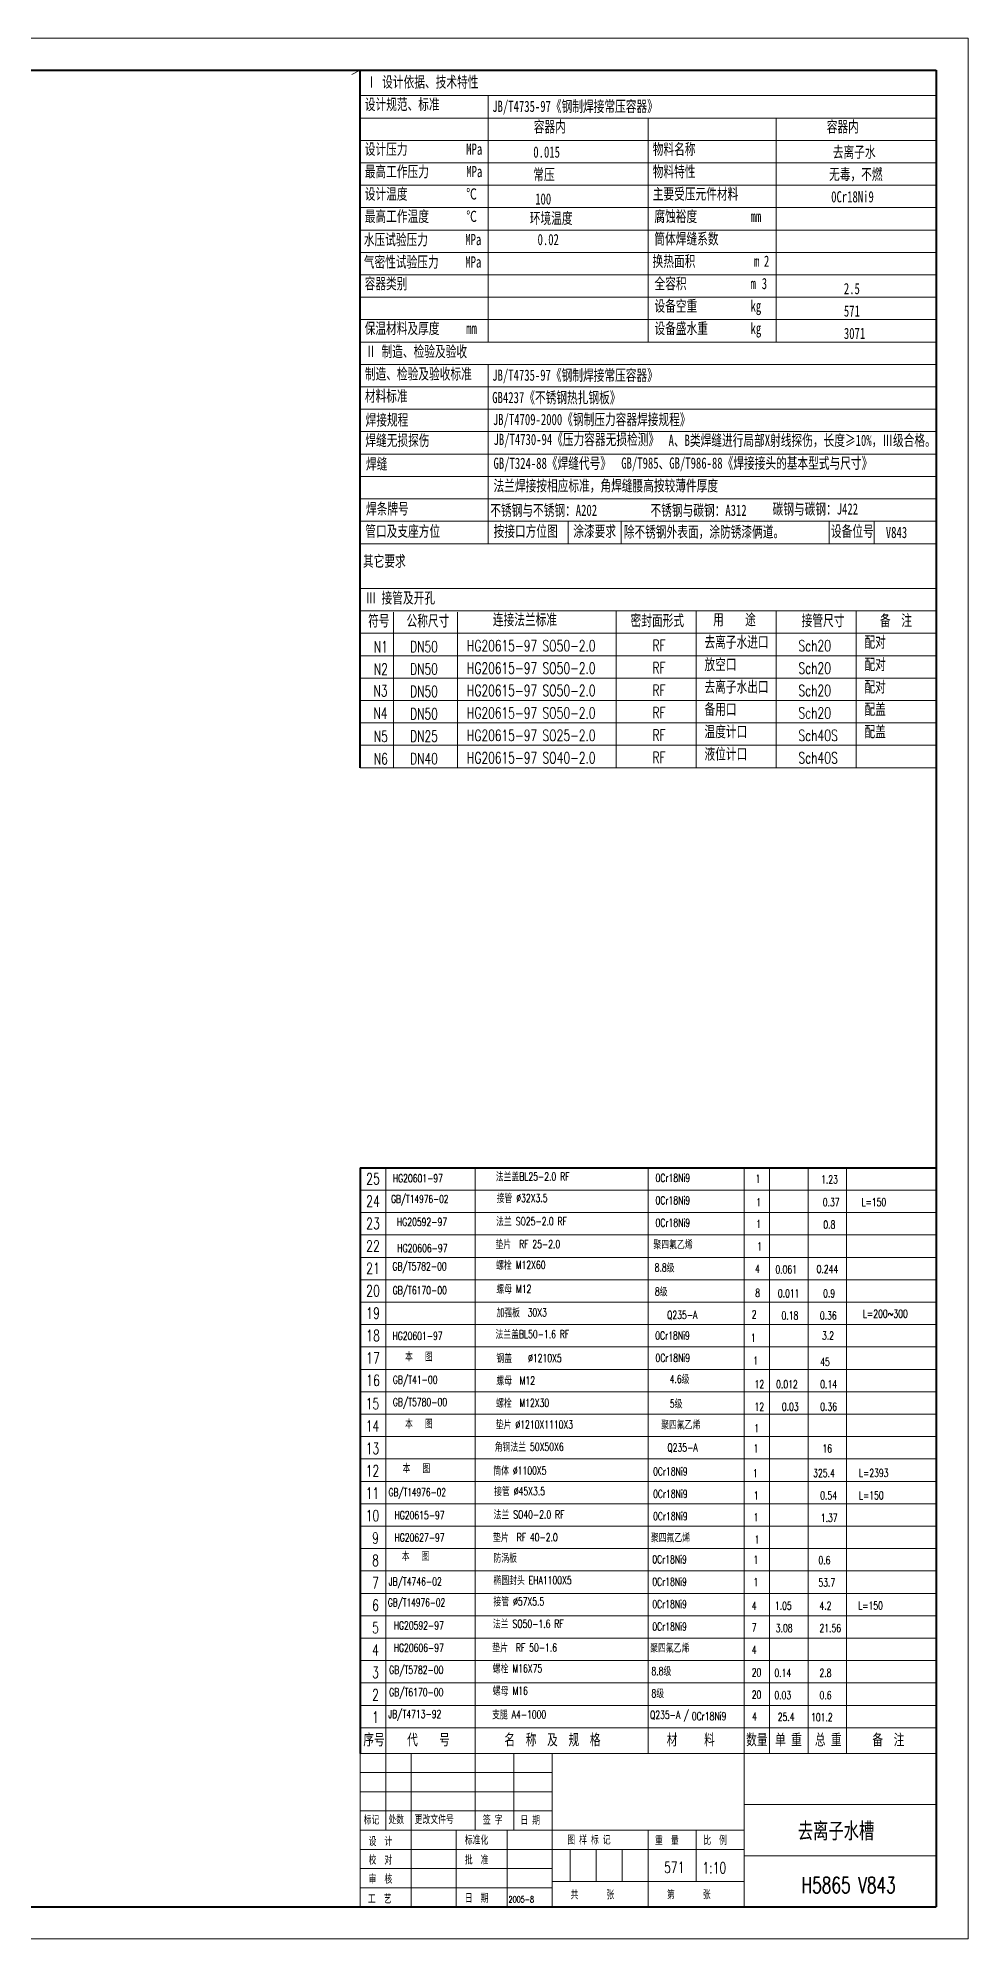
# Model space of a CAD drawing. Extents: x -2383 to 11766, y -3270 to 4351.
# Drawn here: x 8859 to 11766, y -3270 to 2670 of the extents above; entities that cross this region are included whole.
import ezdxf

# ---------------------------------------------------------------- set-up
doc = ezdxf.new("R2010")
doc.units = 0
doc.layers.get('0').update_dxf_attribs({"linetype": 'CONTINUOUS', "lineweight": 40})
for name, color, linetype, lineweight in [('实线', 7, 'CONTINUOUS', 20), ('尺寸线', 6, 'CONTINUOUS', 20), ('文字', 6, 'CONTINUOUS', 20), ('细实线', 3, 'CONTINUOUS', 20), ('细线', 3, 'CONTINUOUS', 20)]:
    doc.layers.add(name, color=color, linetype=linetype, lineweight=lineweight)
doc.styles.add('尺寸', font='romans.shx', dxfattribs={"width": 0.7, "height": 3.5})
doc.styles.add('尺寸-字母', font='romans.shx', dxfattribs={"width": 0.7})
doc.styles.add('文字2-5', font='SIMFANG.TTF', dxfattribs={"width": 0.7, "height": 2.5})
doc.styles.add('文字3-5', font='SIMFANG.TTF', dxfattribs={"width": 0.7, "height": 3.5})

msp = doc.modelspace()

# ---------------------------------------------------------------- linework, layer by layer
at = {"lineweight": 40}
for p, q in [((3615.8, 2570.4), (11665.8, 2570.4)), ((9865.8, 1300.4), (9865.8, 2570.4)), ((11665.8, 2570.4), (11665.8, -3169.6)), ((9865.8, 390.4), (9865.8, 1300.4)), ((9865.8, -859.6), (11665.8, -859.6)), ((9865.8, -859.6), (9865.8, -929.6)), ((9865.8, -929.6), (9865.8, -2689.6)), ((3615.8, -3169.6), (11665.8, -3169.6))]:
    msp.add_line(p, q, dxfattribs=at)
at = {"layer": '实线', "lineweight": 20}
msp.add_line((9865.8, -2689.6), (11665.8, -2689.6), dxfattribs=at)
at = {"layer": '实线', "color": 7, "lineweight": 20}
msp.add_line((9865.8, -3169.6), (9865.8, -2689.6), dxfattribs=at)
at = {"layer": '尺寸线', "lineweight": 20}
msp.add_line((9839.8, 2556.2), (9865.8, 2570.4), dxfattribs=at)
at = {"layer": '文字'}
msp.add_line((10265.8, 1160.4), (10265.8, 1090.4), dxfattribs=at)
at = {"layer": '细实线', "lineweight": 20}
for p, q in [((9865.8, 2490.4), (11665.8, 2490.4)), ((10265.8, 1720.4), (10265.8, 2490.4)), ((9865.8, 2420.4), (11665.8, 2420.4)), ((10765.8, 1720.4), (10765.8, 2420.4)), ((11165.8, 1720.4), (11165.8, 2420.4)), ((9865.8, 2350.4), (11665.8, 2350.4)), ((9865.8, 2280.4), (11665.8, 2280.4)), ((9865.8, 2210.4), (11665.8, 2210.4)), ((9865.8, 2140.4), (11665.8, 2140.4)), ((9865.8, 2070.4), (11665.8, 2070.4)), ((9865.8, 2000.4), (11665.8, 2000.4)), ((9865.8, 1930.4), (11665.8, 1930.4)), ((9865.8, 1860.4), (11665.8, 1860.4)), ((9865.8, 1790.4), (11665.8, 1790.4)), ((9865.8, 1720.4), (11665.8, 1720.4)), ((9865.8, 1650.4), (11665.8, 1650.4)), ((10265.8, 1300.4), (10265.8, 1650.4)), ((9865.8, 1580.4), (11665.8, 1580.4)), ((9865.8, 1510.4), (11665.8, 1510.4)), ((9865.8, 1440.4), (11665.8, 1440.4)), ((9865.8, 1370.4), (11665.8, 1370.4)), ((9865.8, 1300.4), (11665.8, 1300.4)), ((10265.8, 1160.4), (10265.8, 1300.4)), ((9865.8, 1230.4), (11665.8, 1230.4)), ((9865.8, 1160.4), (11665.8, 1160.4)), ((10515.8, 1160.4), (10515.8, 1090.4)), ((10682, 1090.4), (10682, 1160.4)), ((11331.5, 1090.4), (11331.5, 1160.4)), ((11472.4, 1160.4), (11472.4, 1090.4)), ((9865.8, 1090.4), (11665.8, 1090.4)), ((9865.8, 950.4), (11665.8, 950.4)), ((9865.8, 880.4), (11665.8, 880.4)), ((9970.5, 390.4), (9970.5, 876.8)), ((10170.5, 390.4), (10170.5, 876.8)), ((10665.8, 390.4), (10665.8, 880.4)), ((10915.8, 390.4), (10915.8, 880.4)), ((11165.8, 390.4), (11165.8, 880.4)), ((11415.8, 390.4), (11415.8, 880.4)), ((9865.8, 810.4), (11665.8, 810.4)), ((9865.8, 740.4), (11665.8, 740.4)), ((9865.8, 670.4), (11665.8, 670.4)), ((9865.8, 600.4), (11665.8, 600.4)), ((9865.8, 530.4), (11665.8, 530.4)), ((9865.8, 460.4), (11665.8, 460.4)), ((9865.8, 390.4), (11665.8, 390.4)), ((9945.8, -859.6), (9945.8, -2689.6)), ((10225.8, -859.6), (10225.8, -2689.6)), ((10765.8, -859.6), (10765.8, -2689.6)), ((11065.8, -859.6), (11065.8, -2689.6)), ((11145.8, -859.6), (11145.8, -2689.6)), ((11265.8, -859.6), (11265.8, -2689.6)), ((11385.8, -859.6), (11385.8, -2689.6)), ((9865.8, -929.6), (11665.8, -929.6)), ((9865.8, -999.6), (11665.8, -999.6)), ((9865.8, -1069.6), (11665.8, -1069.6)), ((9865.8, -1139.6), (11665.8, -1139.6)), ((9865.8, -1209.6), (11665.8, -1209.6)), ((9865.8, -1209.6), (11665.8, -1209.6)), ((9865.8, -1279.6), (11665.8, -1279.6)), ((9865.8, -1349.6), (11665.8, -1349.6)), ((9865.8, -1419.6), (11665.8, -1419.6)), ((9865.8, -1489.6), (11665.8, -1489.6)), ((9865.8, -1489.6), (11665.8, -1489.6)), ((9865.8, -1559.6), (11665.8, -1559.6)), ((9865.8, -1629.6), (11665.8, -1629.6)), ((9865.8, -1699.6), (11665.8, -1699.6)), ((9865.8, -1769.6), (11665.8, -1769.6)), ((9865.8, -1839.6), (11665.8, -1839.6)), ((9865.8, -1909.6), (11665.8, -1909.6)), ((9865.8, -1979.6), (11665.8, -1979.6)), ((9865.8, -2049.6), (11665.8, -2049.6)), ((9865.8, -2119.6), (11665.8, -2119.6)), ((9865.8, -2189.6), (11665.8, -2189.6)), ((9865.8, -2259.6), (11665.8, -2259.6)), ((9865.8, -2329.6), (11665.8, -2329.6)), ((9865.8, -2399.6), (11665.8, -2399.6)), ((9865.8, -2469.6), (11665.8, -2469.6)), ((9865.8, -2539.6), (11665.8, -2539.6)), ((9865.8, -2609.6), (11665.8, -2609.6))]:
    msp.add_line(p, q, dxfattribs=at)
at = {"layer": '细线', "color": 3, "lineweight": 20}
for p, q in [((3365.8, 2670.4), (11765.8, 2670.4)), ((11765.8, -3269.6), (11765.8, 2670.4)), ((9945.8, -2929.6), (9945.8, -2689.6)), ((10025.8, -3169.6), (10025.8, -2689.6)), ((10225.8, -2930), (10225.8, -2689.6)), ((10345.8, -2930), (10345.8, -2689.6)), ((10465.8, -3169.6), (10465.8, -2689.6)), ((11065.8, -3169.6), (11065.8, -2689.6)), ((11065.8, -2849.6), (11665.8, -2849.6)), ((10165.8, -3169.6), (10165.8, -2930.1)), ((10325.8, -3169.6), (10325.8, -2929.8)), ((10465.8, -2929.6), (11065.8, -2929.6)), ((9865.8, -2989.6), (11065.8, -2989.6)), ((11065.8, -3009.6), (11665.8, -3009.6)), ((10465.8, -3089.6), (11065.8, -3089.6)), ((3365.8, -3269.6), (11765.8, -3269.6))]:
    msp.add_line(p, q, dxfattribs=at)
at = {"layer": '细线', "lineweight": 20}
for p, q in [((9865.8, -2749.6), (10465.8, -2749.6)), ((9865.8, -2809.6), (10465.8, -2809.6)), ((9865.8, -2869.6), (10465.8, -2869.6)), ((9865.8, -2929.6), (10465.8, -2929.6)), ((10765.8, -3169.6), (10765.8, -2929.6)), ((10915.8, -3089.6), (10915.8, -2929.6)), ((10522, -3089.6), (10522, -2989.6)), ((10603.3, -3089.6), (10603.3, -2989.6)), ((10684.5, -3089.6), (10684.5, -2989.6)), ((9865.8, -3049.6), (10465.8, -3049.6)), ((9865.8, -3109.6), (10465.8, -3109.6))]:
    msp.add_line(p, q, dxfattribs=at)
msp.add_point((9865.8, -2689.6), dxfattribs=at)
msp.add_point((9865.8, -2689.6), dxfattribs=at)
msp.add_point((9865.8, -2689.6), dxfattribs=at)

# ---------------------------------------------------------------- texts
at = {"layer": '文字', "lineweight": 20, "style": '尺寸-字母', "width": 0.7}
for s, p in [('/', (10876.9, -2581.8)), ('Q235-A', (10771.9, -2581.8)), ('0Cr18Ni9', (10902.6, -2585.8))]:
    msp.add_text(s, height=25, dxfattribs=at).set_placement(p)
at = {"layer": '文字', "char_height": 35, "attachment_point": 1}
for s, insert, style in [('Ⅰ 设计依据、技术特性', (9884.8, 2550.8), '文字3-5'), ('设计规范、标准', (9880.4, 2480.8), '文字3-5'), ('JB/T4735-97《钢制焊接常压容器》', (10278.8, 2474.5), '文字3-5'), ('容器内', (10408.5, 2410.8), '文字3-5'), ('容器内', (11324.2, 2410.8), '文字3-5'), ('设计压力           MPa', (9880.4, 2340.8), '文字3-5'), ('0.015', (10407.1, 2331.6), '文字3-5'), ('物料名称', (10780.4, 2340.8), '文字3-5'), ('去离子水', (11343.4, 2331.7), '文字3-5'), ('最高工作压力       MPa', (9880.4, 2270.8), '文字3-5'), ('常压', (10407.1, 2261.6), '文字3-5'), ('物料特性', (10780.4, 2270.8), '文字3-5'), ('无毒，不燃', (11331.6, 2262.4), '文字3-5'), ('设计温度           ℃', (9880.4, 2200.8), '文字3-5'), ('主要受压元件材料', (10780.4, 2200.8), '文字3-5'), ('100', (10413, 2185), '文字3-5'), ('0Cr18Ni9{\\f@FangSong_GB2312|b0|i0|c134|p49;}', (11338.1, 2191.9), '文字3-5'), ('最高工作温度       ℃', (9880.4, 2130.8), '文字3-5'), ('环境温度', (10396.1, 2125), '文字3-5'), ('腐蚀裕度          mm', (10785.5, 2130.8), '文字3-5'), ('水压试验压力       MPa', (9877.3, 2058.2), '文字3-5'), ('0.02', (10420.4, 2058.3), '文字3-5'), ('筒体焊缝系数', (10785.5, 2060.8), '文字3-5'), ('气密性试验压力     MPa', (9877.3, 1988.2), '文字3-5'), ('换热面积           m', (10780, 1990.8), '文字3-5'), ('2', (11128, 1990.8), '文字3-5'), ('容器类别', (9880, 1920.8), '文字3-5'), ('全容积            m', (10785.8, 1920.8), '文字3-5'), ('3', (11121.2, 1920.8), '文字3-5'), ('2.5', (11377.8, 1905), '文字3-5'), ('设备空重          kg', (10785.8, 1850.8), '文字3-5'), ('保温材料及厚度     mm', (9880, 1780.8), '文字3-5'), ('设备盛水重        kg', (10785.8, 1780.8), '文字3-5'), ('571', (11377.8, 1835), '文字3-5'), ('3071', (11377.8, 1765), '文字3-5'), ('Ⅱ 制造、检验及验收', (9882.7, 1708.7), '文字3-5'), ('制造、检验及验收标准', (9880.7, 1638.7), '文字3-5'), ('JB/T4735-97《钢制焊接常压容器》', (10278.8, 1634.5), '文字3-5'), ('材料标准', (9880.7, 1569.3), '文字3-5'), ('{\\f@FangSong_GB2312|b0|i0|c134|p49;GB4237}《不锈钢热扎钢板》', (10278.8, 1564.5), '文字3-5'), ('焊接规程', (9882.8, 1494.8), '文字3-5'), ('JB/T4709-2000《钢制压力容器焊接规程》', (10280.8, 1496.1), '文字3-5'), ('焊缝无损探伤', (9882.1, 1430.8), '文字3-5'), ('JB/T4730-94《压力容器无损检测》', (10282.8, 1433.7), '文字3-5'), ('A、B类焊缝进行局部X射线探伤，长度≥10%，Ⅲ级合格。', (10829.9, 1430.9), '文字3-5'), ('焊缝', (9884.2, 1357.1), '文字3-5'), ('GB/T324-88《焊缝代号》', (10282.8, 1359.2), '文字3-5'), ('GB/T985、GB/T986-88《焊接接头的基本型式与尺寸》', (10682.1, 1359.8), '文字3-5'), ('法兰焊接按相应标准，角焊缝腰高按较薄件厚度', (10282.8, 1289.2), '文字3-5'), ('焊条牌号', (9884.2, 1217.1), '文字3-5'), ('不锈钢与不锈钢：A202', (10272.5, 1212.3), '文字3-5'), ('不锈钢与碳钢：A312', (10773.4, 1212.3), '文字3-5'), ('碳钢与碳钢：J422', (11154.9, 1216.4), '文字3-5'), ('管口及支座方位', (9882, 1147.1), '文字3-5'), ('按接口方位图', (10283, 1147.1), '文字3-5'), ('涂漆要求', (10532, 1147.1), '文字3-5'), ('除不锈钢外表面，涂防锈漆俩道。', (10689.9, 1145.1), '文字3-5'), ('设备位号', (11337.4, 1147.1), '文字3-5'), ('V843', (11508.9, 1143), '文字3-5'), ('其它要求', (9874.7, 1053.6), '文字3-5'), ('Ⅲ 接管及开孔', (9882.7, 938.7), '文字3-5'), ('符号', (9890.8, 867.1), '文字3-5'), ('公称尺寸', (10011, 867.1), '文字3-5'), ('连接法兰标准', (10280.7, 870.8), '文字3-5'), ('密封面形式', (10711.2, 868.1), '文字3-5'), ('用    途', (10969.1, 870.8), '文字3-5'), ('接管尺寸', (11246, 868.1), '文字3-5'), ('备  注', (11490.5, 868.1), '文字3-5'), ('N1', (9908.4, 785.8), '尺寸-字母'), ('DN50', (10022.1, 786.2), '尺寸-字母'), ('HG20615-97 SO50-2.0 \\P ', (10199.7, 789), '尺寸-字母'), ('RF', (10779.8, 789.8), '尺寸-字母'), ('去离子水进口', (10942.1, 800.8), '文字3-5'), ('Sch20', (11235.8, 789), '尺寸-字母'), ('配对', (11442.1, 800.8), '文字3-5'), ('N2', (9908.4, 715.8), '尺寸-字母'), ('DN50', (10022.1, 716.2), '尺寸-字母'), ('HG20615-97 SO50-2.0 \\P ', (10199.7, 719), '尺寸-字母'), ('RF', (10779.8, 719.8), '尺寸-字母'), ('放空口', (10942.1, 730.8), '文字3-5'), ('Sch20', (11235.8, 719), '尺寸-字母'), ('配对', (11442.1, 730.8), '文字3-5'), ('去离子水出口', (10942.1, 660.8), '文字3-5'), ('配对', (11442.1, 660.8), '文字3-5'), ('N3', (9907.5, 648.3), '尺寸-字母'), ('DN50', (10022.1, 646.2), '尺寸-字母'), ('HG20615-97 SO50-2.0 \\P ', (10199.7, 649), '尺寸-字母'), ('RF', (10779.8, 649.8), '尺寸-字母'), ('备用口', (10942.1, 590.8), '文字3-5'), ('Sch20', (11235.8, 649), '尺寸-字母'), ('配盖', (11442.1, 590.8), '文字3-5'), ('N4', (9907.5, 578.3), '尺寸-字母'), ('DN50', (10022.1, 576.2), '尺寸-字母'), ('HG20615-97 SO50-2.0 \\P ', (10199.7, 579), '尺寸-字母'), ('RF', (10779.8, 579.8), '尺寸-字母'), ('Sch20', (11235.8, 579), '尺寸-字母'), ('N5', (9908.4, 505.8), '尺寸-字母'), ('DN25', (10022.1, 506.2), '尺寸-字母'), ('HG20615-97 SO25-2.0 \\P ', (10199.7, 509), '尺寸-字母'), ('RF', (10779.8, 509.8), '尺寸-字母'), ('温度计口', (10942.1, 520.8), '文字3-5'), ('Sch40S', (11235.8, 509), '尺寸-字母'), ('配盖', (11442.1, 520.8), '文字3-5'), ('N6', (9908.4, 435.8), '尺寸-字母'), ('DN40', (10022.1, 436.2), '尺寸-字母'), ('HG20615-97 SO40-2.0 \\P ', (10199.7, 439), '尺寸-字母'), ('RF', (10779.8, 439.8), '尺寸-字母'), ('液位计口', (10942.1, 450.8), '文字3-5'), ('Sch40S', (11235.8, 439), '尺寸-字母')]:
    msp.add_mtext(s, dxfattribs=dict(at, insert=insert, style=style))
at = {"layer": '文字', "lineweight": 20, "attachment_point": 1}
for s, insert, char_height, style in [('25', (9885.1, -876.6), 35, '尺寸-字母'), ('HG20601-97', (9968, -880.1), 25, '尺寸-字母'), ('24', (9885.1, -946.6), 35, '尺寸-字母'), ('接管 {\\Fromans.shx|c0;%%c32X3.5}', (10292.5, -941.7), 25, '文字3-5'), ('23', (9885.1, -1016.6), 35, '尺寸-字母'), ('法兰 {\\Fromans.shx|c0;SO25-2.0 RF} ', (10290.8, -1014.6), 25, '文字3-5'), ('22', (9885.1, -1086.6), 35, '尺寸-字母'), ('垫片  {\\Fromans.shx|c0;RF 25-2.0}', (10289, -1085.8), 25, '文字3-5'), ('21', (9885.1, -1156.6), 35, '尺寸-字母'), ('GB/T5782-00', (9966.8, -1155.5), 25, '尺寸-字母'), ('螺栓 {\\Fromans.shx|c0;M12X60}', (10290.8, -1151), 25, '文字3-5'), ('20', (9885.1, -1226.6), 35, '尺寸-字母'), ('GB/T6170-00', (9967.5, -1230.2), 25, '尺寸-字母'), ('螺母 {\\Fromans.shx|c0;M12}', (10291.6, -1225.7), 25, '文字3-5'), ('19', (9885.1, -1296.6), 35, '尺寸-字母'), ('18', (9885.1, -1366.6), 35, '尺寸-字母'), ('HG20601-97', (9967, -1372.6), 25, '尺寸-字母'), ('17', (9885.1, -1436.6), 35, '尺寸-字母'), ('16', (9885.1, -1506.6), 35, '尺寸-字母'), ('GB/T41-00', (9968.2, -1509.5), 25, '尺寸-字母'), ('15', (9883.1, -1579.2), 35, '尺寸-字母'), ('GB/T5780-00', (9968.2, -1579.5), 25, '尺寸-字母'), ('14', (9883.1, -1649.2), 35, '尺寸-字母'), ('13', (9883.1, -1719.2), 35, '尺寸-字母'), ('12', (9883.1, -1789.2), 35, '尺寸-字母'), ('11', (9883.1, -1859.2), 35, '尺寸-字母'), ('接管 {\\Fromans.shx|c0;%%c45X3.5}', (10284.6, -1858), 25, '文字3-5'), ('10', (9883.1, -1929.2), 35, '尺寸-字母'), ('法兰 {\\Fromans.shx|c0;SO40-2.0 RF} ', (10283, -1930.8), 25, '文字3-5'), ('9', (9903.3, -1999.2), 35, '尺寸-字母'), ('垫片  {\\Fromans.shx|c0;RF 40-2.0}', (10281.2, -2002), 25, '文字3-5'), ('8', (9903.3, -2069.2), 35, '尺寸-字母'), ('7', (9903.3, -2139.2), 35, '尺寸-字母'), ('6', (9903.3, -2209.2), 35, '尺寸-字母'), ('接管 {\\Fromans.shx|c0;%%c57X5.5}', (10282.3, -2202.5), 25, '文字3-5'), ('5', (9903.3, -2279.2), 35, '尺寸-字母'), ('法兰 {\\Fromans.shx|c0;SO50-1.6 RF} ', (10280.7, -2272.3), 25, '文字3-5'), ('4', (9903.3, -2349.2), 35, '尺寸-字母'), ('垫片  {\\Fromans.shx|c0;RF 50-1.6}', (10278.9, -2346.5), 25, '文字3-5'), ('3', (9903.3, -2419.2), 35, '尺寸-字母'), ('GB/T5782-00', (9956.6, -2416.2), 25, '尺寸-字母'), ('螺栓 {\\Fromans.shx|c0;M16X75}', (10280.6, -2411.7), 25, '文字3-5'), ('2', (9903.3, -2489.2), 35, '尺寸-字母'), ('GB/T6170-00', (9956.6, -2485.8), 25, '尺寸-字母'), ('螺母 {\\Fromans.shx|c0;M16}', (10280.7, -2481.3), 25, '文字3-5'), ('1', (9903.3, -2559.2), 35, '尺寸-字母'), ('名  称  及  规  格', (10316.8, -2629.2), 35, '文字3-5')]:
    msp.add_mtext(s, dxfattribs=dict(at, insert=insert, char_height=char_height, style=style))
for s, insert, char_height, width, style in [('{\\fFangSong_GB2312|b0|i0|c134|p49;法兰盖}BL25-2.0 RF ', (10289.9, -874.7), 25, 810, '尺寸'), ('0Cr18Ni9', (10789.2, -879), 25, 299, '尺寸-字母'), ('1', (11102.1, -881.7), 25, 299, '尺寸-字母'), ('1.23', (11306.7, -883.8), 25, 299, '尺寸-字母'), ('{\\H0.9714x;GB/T14976-02}', (9962.8, -945.2), 25, 299, '尺寸-字母'), ('0Cr18Ni9', (10789.2, -949), 25, 299, '尺寸-字母'), ('1', (11103.8, -955.1), 25, 299, '尺寸-字母'), ('0.37', (11311.8, -954.9), 25, 299, '尺寸-字母'), ('L=150', (11432.9, -954.7), 25, 299, '尺寸-字母'), ('HG20592-97', (9980.9, -1016.6), 25, 299, '尺寸-字母'), ('0Cr18Ni9', (10789.2, -1019), 25, 299, '尺寸-字母'), ('1', (11103.8, -1022.9), 25, 299, '尺寸-字母'), ('0.8', (11313.5, -1024.9), 25, 299, '尺寸-字母'), ('HG20606-97', (9982.1, -1098.4), 25, 299, '尺寸-字母'), ('{\\fFangSong_GB2312|b0|i0|c134|p49;聚四氟乙烯}', (10782.5, -1086.5), 25, 1620, '尺寸'), ('1', (11106.8, -1092.9), 25, 299, '尺寸-字母'), ('8.8{\\fFangSong_GB2312|b0|i0|c134|p49;级}', (10786.5, -1159.1), 25, 540, '尺寸'), ('4', (11100, -1163.3), 25, 299, '尺寸-字母'), ('0.061', (11163.8, -1164.9), 25, 299, '尺寸-字母'), ('0.244', (11292.6, -1163.6), 25, 318.185, '尺寸-字母'), ('8{\\fFangSong_GB2312|b0|i0|c134|p49;级}', (10787.3, -1233.9), 25, 540, '尺寸'), ('8', (11100.8, -1238), 25, 299, '尺寸-字母'), ('0.011', (11171.5, -1239.6), 25, 299, '尺寸-字母'), ('0.9', (11312.9, -1239.6), 25, 299, '尺寸-字母'), ('{\\fFangSong_GB2312|b0|i0|c134|p49;加强板}  30X3', (10292, -1299.5), 25, 810, '尺寸'), ('2', (11089.9, -1305.3), 25, 299, '尺寸-字母'), ('L=200~300', (11437.4, -1303.2), 25, 299, '尺寸-字母'), ('{\\fFangSong_GB2312|b0|i0|c134|p49;法兰盖}BL50-1.6 RF ', (10288.9, -1367.2), 25, 810, '尺寸'), ('Q235-A', (10825.3, -1307.2), 25, 299, '尺寸-字母'), ('0.18', (11182.9, -1309.2), 25, 299, '尺寸-字母'), ('0.36', (11302.9, -1309.2), 25, 299, '尺寸-字母'), ('0Cr18Ni9', (10788.2, -1371.5), 25, 299, '尺寸-字母'), ('1', (11087.2, -1378.7), 25, 299, '尺寸-字母'), ('3.2', (11309.4, -1371.8), 25, 295.304, '尺寸-字母'), ('本   图', (10006.2, -1436.8), 25, 540, '文字3-5'), ('{\\fFangSong_GB2312|b0|i0|c134|p49;钢盖    }%%C1210X5', (10291.8, -1442), 25, 810, '尺寸'), ('0Cr18Ni9', (10789, -1441.3), 25, 291.375, '尺寸-字母'), ('1', (11094.2, -1449.6), 25, 299, '尺寸-字母'), ('45', (11303.9, -1453.8), 25, 299, '尺寸-字母'), ('{\\fFangSong_GB2312|b0|i0|c134|p49;螺母}  M12', (10291.6, -1512), 25, 810, '尺寸'), ('4.6{\\fFangSong_GB2312|b0|i0|c134|p49;级}', (10833.3, -1507.4), 25, 818.328, '尺寸'), ('12', (11098.6, -1523.9), 25, 299, '尺寸-字母'), ('0.012', (11166.1, -1523.8), 25, 299, '尺寸-字母'), ('0.14', (11303.9, -1523.8), 25, 299, '尺寸-字母'), ('{\\fFangSong_GB2312|b0|i0|c134|p49;螺栓}  M12X30', (10290.7, -1582), 25, 810, '尺寸'), ('5{\\fFangSong_GB2312|b0|i0|c134|p49;级}', (10833.8, -1584.2), 25, 810, '尺寸'), ('12', (11098.6, -1593.9), 25, 299, '尺寸-字母'), ('0.03', (11183.9, -1593.8), 25, 299, '尺寸-字母'), ('0.36', (11303.9, -1593.8), 25, 299, '尺寸-字母'), ('本   图', (10006.2, -1646.8), 25, 540, '文字3-5'), ('{\\fFangSong_GB2312|b0|i0|c134|p49;垫片 }%%C1210X1110X3', (10289.8, -1649.6), 25, 810, '尺寸'), ('聚四氟乙烯', (10806.7, -1649.9), 25, 810, '文字3-5'), ('1', (11097.7, -1661.2), 25, 299, '尺寸-字母'), ('{\\fFangSong_GB2312|b0|i0|c134|p49;角钢法兰 }50X50X6', (10286.4, -1719.3), 25, 810, '尺寸'), ('Q235-A', (10826.2, -1721.6), 25, 299, '尺寸-字母'), ('1', (11095.6, -1724.2), 25, 299, '尺寸-字母'), ('16', (11310.7, -1724.6), 25, 299, '尺寸-字母'), ('本   图', (9998.3, -1785.7), 25, 540, '文字3-5'), ('{\\fFangSong_GB2312|b0|i0|c134|p49;筒体} %%c1100X5', (10282.3, -1793.5), 25, 810, '尺寸'), ('0Cr18Ni9', (10781.4, -1796.2), 25, 299, '尺寸-字母'), ('1', (11093.2, -1802), 25, 299, '尺寸-字母'), ('325.4', (11281.8, -1801.1), 25, 299, '尺寸-字母'), ('L=2393', (11425, -1800.9), 25, 299, '尺寸-字母'), ('{\\H0.9714x;GB/T14976-02}', (9954.9, -1861.4), 25, 299, '尺寸-字母'), ('0Cr18Ni9', (10781.4, -1866.2), 25, 299, '尺寸-字母'), ('1', (11096, -1871.4), 25, 299, '尺寸-字母'), ('0.54', (11303.9, -1871.1), 25, 299, '尺寸-字母'), ('L=150', (11425, -1870.9), 25, 299, '尺寸-字母'), ('HG20615-97', (9973.1, -1932.8), 25, 299, '尺寸-字母'), ('0Cr18Ni9', (10781.4, -1936.2), 25, 299, '尺寸-字母'), ('1', (11095.9, -1939.1), 25, 299, '尺寸-字母'), ('1.37', (11305.7, -1941.1), 25, 299, '尺寸-字母'), ('HG20627-97', (9973.1, -2002.7), 25, 299, '尺寸-字母'), ('{\\fFangSong_GB2312|b0|i0|c134|p49;聚四氟乙烯}', (10774.6, -2002.7), 25, 1620, '尺寸'), ('1', (11098.9, -2009.1), 25, 299, '尺寸-字母'), ('本   图', (9996, -2060.3), 25, 540, '文字3-5'), ('{\\fFangSong_GB2312|b0|i0|c134|p49;防涡板}', (10282.7, -2066.2), 25, 810, '尺寸'), ('0Cr18Ni9', (10779, -2070.8), 25, 299, '尺寸-字母'), ('1', (11095.5, -2071.9), 25, 299, '尺寸-字母'), ('0.6', (11298.3, -2073.3), 25, 299, '尺寸-字母'), ('JB/T4746-02', (9955.3, -2140.3), 25, 299, '尺寸-字母'), ('{\\fFangSong_GB2312|b0|i0|c134|p49;椭圆封头} EHA1100X5', (10282.7, -2136.2), 25, 810, '尺寸'), ('0Cr18Ni9', (10779, -2140.8), 25, 299, '尺寸-字母'), ('1', (11095.5, -2141.9), 25, 299, '尺寸-字母'), ('53.7', (11298.3, -2143.3), 25, 299, '尺寸-字母'), ('{\\H0.9714x;GB/T14976-02}', (9952.6, -2206), 25, 299, '尺寸-字母'), ('0Cr18Ni9', (10779, -2210.8), 25, 299, '尺寸-字母'), ('4', (11089.9, -2215.9), 25, 299, '尺寸-字母'), ('1.05', (11162.3, -2215.6), 25, 299, '尺寸-字母'), ('4.2', (11301.6, -2215.6), 25, 299, '尺寸-字母'), ('L=150', (11422.7, -2215.4), 25, 299, '尺寸-字母'), ('HG20592-97', (9970.8, -2277.4), 25, 299, '尺寸-字母'), ('0Cr18Ni9', (10779, -2280.8), 25, 299, '尺寸-字母'), ('7', (11089.9, -2283.6), 25, 299, '尺寸-字母'), ('3.08', (11164.9, -2285.6), 25, 299, '尺寸-字母'), ('21.56', (11301.6, -2285.6), 25, 299, '尺寸-字母'), ('HG20606-97', (9970.8, -2347.2), 25, 299, '尺寸-字母'), ('{\\fFangSong_GB2312|b0|i0|c134|p49;聚四氟乙烯}', (10772.3, -2347.2), 25, 1620, '尺寸'), ('4', (11089.9, -2353.6), 25, 299, '尺寸-字母'), ('8.8{\\fFangSong_GB2312|b0|i0|c134|p49;级}', (10776.4, -2419.9), 25, 540, '尺寸'), ('20', (11089.9, -2424.1), 25, 299, '尺寸-字母'), ('0.14', (11160.6, -2425.6), 25, 299, '尺寸-字母'), ('2.8', (11301.6, -2425.6), 25, 299, '尺寸-字母'), ('8{\\fFangSong_GB2312|b0|i0|c134|p49;级}', (10776.4, -2489.5), 25, 540, '尺寸'), ('20', (11089.9, -2493.6), 25, 299, '尺寸-字母'), ('JB/T4713-92  ', (9953.9, -2554.1), 25, 299, '尺寸-字母'), ('{\\fFangSong_GB2312|b0|i0|c134|p49;支腿} A4-1000', (10278.5, -2555.6), 25, 810, '尺寸-字母'), ('0.03', (11160.6, -2495.2), 25, 299, '尺寸-字母'), ('0.6', (11301.9, -2495.2), 25, 299, '尺寸-字母'), ('4', (11090.8, -2561.7), 25, 299, '尺寸-字母'), ('25.4', (11171.1, -2563.3), 25, 299, '尺寸-字母'), ('101.2', (11275.2, -2564.4), 25, 299, '尺寸-字母'), ('序号', (9875.8, -2629.2), 35, 299, '文字3-5'), ('代    号', (10012.8, -2629.2), 35, 299, '文字3-5'), ('材     料', (10824.3, -2629.2), 35, 299, '文字3-5'), ('数量', (11072.3, -2629.2), 35, 299, '文字3-5'), ('单 重', (11162.8, -2629.2), 35, 299, '文字3-5'), ('总 重', (11287.3, -2629.2), 35, 299, '文字3-5'), ('备  注', (11466.8, -2629.2), 35, 299, '文字3-5'), ('\\f仿宋_GB2312|b0|i0|c134|p49;标记', (9876.9, -2884), 25, 298.958, '文字2-5'), ('\\f仿宋_GB2312|b0|i0|c134|p49;处数', (9954.3, -2882.9), 25, 298.958, '文字2-5'), ('\\f仿宋_GB2312|b0|i0|c134|p49;更改文件号', (10036.2, -2882.9), 25, 298.958, '文字2-5'), ('\\f仿宋_GB2312|b0|i0|c134|p49; 签 字', (10237, -2884), 25, 298.958, '文字2-5'), ('\\f仿宋_GB2312|b0|i0|c134|p49;日 期', (10366.6, -2884.8), 25, 298.958, '文字2-5'), ('\\f仿宋_GB2312|b0|i0|c134|p49;设  计', (9892.3, -2951.2), 25, 298.958, '文字2-5'), ('\\f仿宋_GB2312|b0|i0|c134|p49;标准化', (10193.1, -2947.2), 25, 298.958, '文字2-5'), ('\\f仿宋_GB2312|b0|i0|c134|p49;图 样 标 记', (10513.4, -2946.6), 25, 298.958, '文字2-5'), ('\\f仿宋_GB2312|b0|i0|c134|p49;重  量', (10787.6, -2948.4), 25, 298.958, '文字2-5'), ('\\f仿宋_GB2312|b0|i0|c134|p49;比  例', (10938.4, -2948), 25, 298.958, '文字2-5'), ('\\f仿宋_GB2312|b0|i0|c134|p49;校  对', (9892.3, -3009.3), 25, 298.958, '文字2-5'), ('\\f仿宋_GB2312|b0|i0|c134|p49;批  准', (10193.1, -3009.1), 25, 298.958, '文字2-5'), ('\\f仿宋_GB2312|b0|i0|c134|p49;审  核', (9892.3, -3069), 25, 298.958, '文字2-5'), ('\\f仿宋_GB2312|b0|i0|c134|p49;工  艺', (9890.1, -3131), 25, 298.958, '文字2-5'), ('\\f仿宋_GB2312|b0|i0|c134|p49;日  期', (10193, -3128.4), 25, 298.958, '文字2-5'), ('\\f仿宋_GB2312|b0|i0|c134|p49;共       张', (10523.6, -3118), 25, 298.958, '文字2-5'), ('\\f仿宋_GB2312|b0|i0|c134|p49;第       张', (10824.9, -3117.5), 25, 298.958, '文字2-5')]:
    msp.add_mtext(s, dxfattribs=dict(at, insert=insert, char_height=char_height, width=width, style=style))
at = {"layer": '文字', "lineweight": 20, "ltscale": 0.6, "attachment_point": 1}
for s, insert, char_height, width, style in [('去离子水槽', (11234.1, -2906.3), 50, 387.6, '文字3-5'), ('571', (10816.3, -3028.2), 35, 488.741, '尺寸-字母'), ('1:10', (10936.2, -3029.8), 35, 488.741, '尺寸-字母'), ('2005-8', (10329.7, -3135.8), 20, 488.8, '尺寸-字母')]:
    msp.add_mtext(s, dxfattribs=dict(at, insert=insert, char_height=char_height, width=width, style=style))
at = {"layer": '文字', "lineweight": 20, "ltscale": 0.6, "insert": (11245.8, -3076), "char_height": 50, "attachment_point": 1, "style": '文字3-5'}
msp.add_mtext('{\\Fromans.shx|c0;H5865 V843}', dxfattribs=at)

doc.saveas('drawing.dxf')
